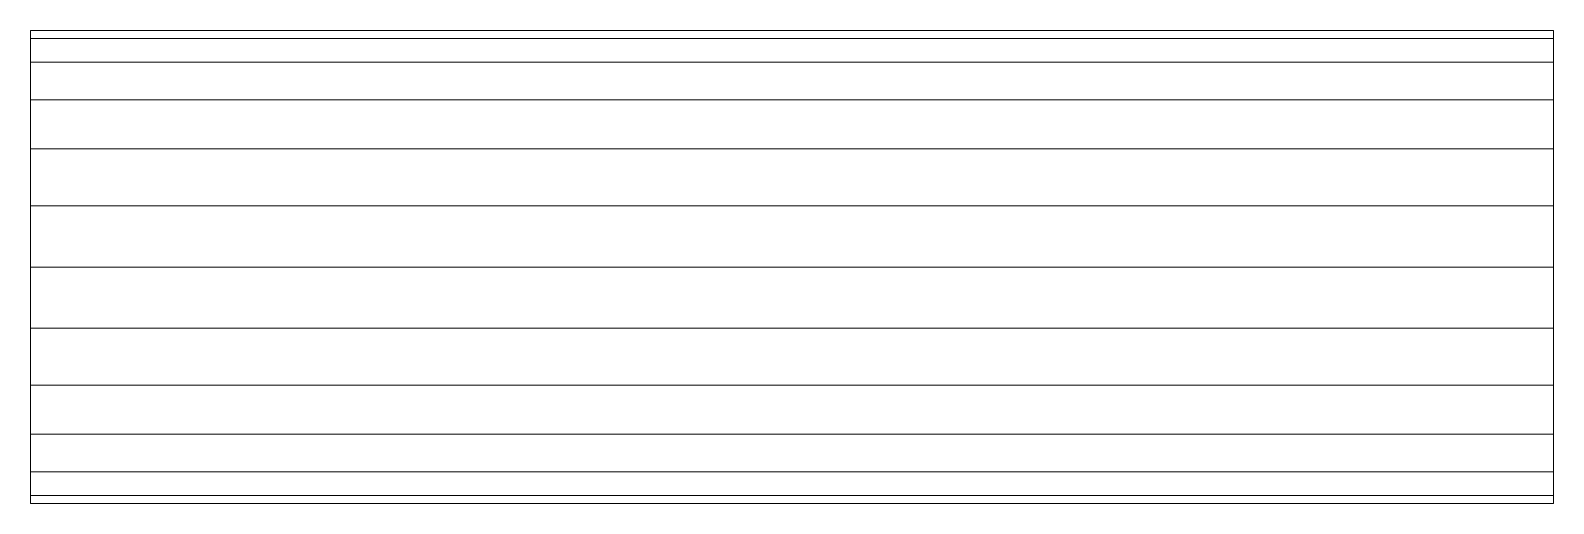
# Model space of a CAD drawing. Header units: inches. Extents: x -3325 to -59, y 5 to 733.
# Drawn here: x -132.12 to -126, y 490.98 to 492.88 of the extents above; entities that cross this region are included whole.
import ezdxf

# ---------------------------------------------------------------- set-up
doc = ezdxf.new("R2010")
doc.units = ezdxf.units.IN
doc.header["$MEASUREMENT"] = 0
doc.layers.add('P-PIPE', color=10, linetype='Continuous', lineweight=9)

msp = doc.modelspace()

# ---------------------------------------------------------------- linework, layer by layer
at = {"layer": 'P-PIPE', "color": 1}
msp.add_line((-126, 491.925, 1076), (-132.1209, 491.925, 1076), dxfattribs=at)
msp.add_line((-126, 491.925, 1076), (-132.1209, 491.925, 1076), dxfattribs=at)

# ---------------------------------------------------------------- meshes
mesh = msp.add_polyface(dxfattribs=at)
corners = [(-132.1209, 492.875, 1076), (-132.1209, 492.8427, 1075.7542), (-132.1209, 492.7478, 1075.525), (-132.1209, 492.5967, 1075.3282), (-132.1209, 492.4, 1075.1773), (-132.1209, 492.1709, 1075.0823), (-132.1209, 491.925, 1075.05), (-132.1209, 491.6792, 1075.0823), (-132.1209, 491.45, 1075.1773), (-132.1209, 491.2533, 1075.3282), (-132.1209, 491.1023, 1075.525), (-132.1209, 491.0074, 1075.7542), (-132.1209, 490.975, 1076), (-132.1209, 491.0074, 1076.2459), (-132.1209, 491.1023, 1076.475), (-132.1209, 491.2533, 1076.6718), (-132.1209, 491.45, 1076.8228), (-132.1209, 491.6792, 1076.9176), (-132.1209, 491.925, 1076.95), (-132.1209, 492.1709, 1076.9176), (-132.1209, 492.4, 1076.8228), (-132.1209, 492.5967, 1076.6718), (-132.1209, 492.7478, 1076.475), (-132.1209, 492.8427, 1076.2459)]
mesh.append_faces([[corners[k] for k in face] for face in [(11, 9, 10)]], dxfattribs={"vtx0": -1, "color": 1})
mesh.append_faces([[corners[k] for k in face] for face in [(1, 4, 23, 0)]], dxfattribs={"vtx0": -1, "vtx1": -1, "color": 1})
mesh.append_faces([[corners[k] for k in face] for face in [(4, 20, 23), (8, 13, 16)]], dxfattribs={"vtx0": -1, "vtx1": -1, "vtx2": -1, "color": 1})
mesh.append_faces([[corners[k] for k in face] for face in [(16, 19, 20, 8)]], dxfattribs={"vtx0": -1, "vtx2": -1, "vtx3": -1, "color": 1})
mesh.append_faces([[corners[k] for k in face] for face in [(12, 13, 11)]], dxfattribs={"vtx1": -1, "color": 1})
mesh.append_faces([[corners[k] for k in face] for face in [(4, 5, 8, 20), (8, 9, 11, 13)]], dxfattribs={"vtx1": -1, "vtx2": -1, "vtx3": -1, "color": 1})
mesh.append_faces([[corners[k] for k in face] for face in [(21, 22, 23, 20), (17, 18, 19, 16)]], dxfattribs={"vtx2": -1, "color": 1})
mesh.append_faces([[corners[k] for k in face] for face in [(1, 2, 3, 4), (5, 6, 7, 8), (13, 14, 15, 16)]], dxfattribs={"vtx3": -1, "color": 1})
mesh = msp.add_polyface(dxfattribs=at)
corners = [(-126, 491.925, 1076.95), (-126, 492.1709, 1076.9176), (-126, 492.4, 1076.8228), (-126, 492.5967, 1076.6718), (-126, 492.7478, 1076.475), (-126, 492.8427, 1076.2459), (-126, 492.875, 1076), (-132.1209, 492.875, 1076), (-132.1209, 492.8427, 1076.2459), (-132.1209, 492.7478, 1076.475), (-132.1209, 492.5967, 1076.6718), (-132.1209, 492.4, 1076.8228), (-132.1209, 492.1709, 1076.9176), (-132.1209, 491.925, 1076.95)]
mesh.append_faces([[corners[k] for k in face] for face in [(7, 8, 5, 6)]], dxfattribs={"vtx1": -1, "color": 1})
mesh.append_faces([[corners[k] for k in face] for face in [(8, 9, 4, 5), (3, 4, 9, 10), (11, 12, 1, 2), (2, 3, 10, 11)]], dxfattribs={"vtx1": -1, "vtx3": -1, "color": 1})
mesh.append_faces([[corners[k] for k in face] for face in [(12, 13, 0, 1)]], dxfattribs={"vtx3": -1, "color": 1})
mesh = msp.add_polyface(dxfattribs=at)
corners = [(-126, 492.875, 1076), (-126, 492.8427, 1075.7542), (-126, 492.7478, 1075.525), (-126, 492.5967, 1075.3282), (-126, 492.4, 1075.1773), (-126, 492.1709, 1075.0823), (-126, 491.925, 1075.05), (-132.1209, 491.925, 1075.05), (-132.1209, 492.1709, 1075.0823), (-132.1209, 492.4, 1075.1773), (-132.1209, 492.5967, 1075.3282), (-132.1209, 492.7478, 1075.525), (-132.1209, 492.8427, 1075.7542), (-132.1209, 492.875, 1076)]
mesh.append_faces([[corners[k] for k in face] for face in [(7, 8, 5, 6)]], dxfattribs={"vtx1": -1, "color": 1})
mesh.append_faces([[corners[k] for k in face] for face in [(8, 9, 4, 5), (3, 4, 9, 10), (11, 12, 1, 2), (2, 3, 10, 11)]], dxfattribs={"vtx1": -1, "vtx3": -1, "color": 1})
mesh.append_faces([[corners[k] for k in face] for face in [(12, 13, 0, 1)]], dxfattribs={"vtx3": -1, "color": 1})
mesh = msp.add_polyface(dxfattribs=at)
corners = [(-126, 492.875, 1076), (-126, 492.8427, 1076.2459), (-126, 492.7478, 1076.475), (-126, 492.5967, 1076.6718), (-126, 492.4, 1076.8228), (-126, 492.1709, 1076.9176), (-126, 491.925, 1076.95), (-126, 491.6792, 1076.9176), (-126, 491.45, 1076.8228), (-126, 491.2533, 1076.6718), (-126, 491.1023, 1076.475), (-126, 491.0074, 1076.2459), (-126, 490.975, 1076), (-126, 491.0074, 1075.7542), (-126, 491.1023, 1075.525), (-126, 491.2533, 1075.3282), (-126, 491.45, 1075.1773), (-126, 491.6792, 1075.0823), (-126, 491.925, 1075.05), (-126, 492.1709, 1075.0823), (-126, 492.4, 1075.1773), (-126, 492.5967, 1075.3282), (-126, 492.7478, 1075.525), (-126, 492.8427, 1075.7542)]
mesh.append_faces([[corners[k] for k in face] for face in [(13, 11, 12)]], dxfattribs={"vtx0": -1, "color": 1})
mesh.append_faces([[corners[k] for k in face] for face in [(1, 20, 23, 0)]], dxfattribs={"vtx0": -1, "vtx1": -1, "color": 1})
mesh.append_faces([[corners[k] for k in face] for face in [(1, 4, 20), (8, 11, 16)]], dxfattribs={"vtx0": -1, "vtx1": -1, "vtx2": -1, "color": 1})
mesh.append_faces([[corners[k] for k in face] for face in [(16, 19, 20, 4), (13, 15, 16, 11)]], dxfattribs={"vtx0": -1, "vtx2": -1, "vtx3": -1, "color": 1})
mesh.append_faces([[corners[k] for k in face] for face in [(14, 15, 13)]], dxfattribs={"vtx1": -1, "color": 1})
mesh.append_faces([[corners[k] for k in face] for face in [(4, 5, 8, 16)]], dxfattribs={"vtx1": -1, "vtx2": -1, "vtx3": -1, "color": 1})
mesh.append_faces([[corners[k] for k in face] for face in [(21, 22, 23, 20), (17, 18, 19, 16), (9, 10, 11, 8)]], dxfattribs={"vtx2": -1, "color": 1})
mesh.append_faces([[corners[k] for k in face] for face in [(1, 2, 3, 4), (5, 6, 7, 8)]], dxfattribs={"vtx3": -1, "color": 1})
mesh = msp.add_polyface(dxfattribs=at)
corners = [(-126, 490.975, 1076), (-126, 491.0074, 1076.2459), (-126, 491.1023, 1076.475), (-126, 491.2533, 1076.6718), (-126, 491.45, 1076.8228), (-126, 491.6792, 1076.9176), (-126, 491.925, 1076.95), (-132.1209, 491.925, 1076.95), (-132.1209, 491.6792, 1076.9176), (-132.1209, 491.45, 1076.8228), (-132.1209, 491.2533, 1076.6718), (-132.1209, 491.1023, 1076.475), (-132.1209, 491.0074, 1076.2459), (-132.1209, 490.975, 1076)]
mesh.append_faces([[corners[k] for k in face] for face in [(7, 8, 5, 6)]], dxfattribs={"vtx1": -1, "color": 1})
mesh.append_faces([[corners[k] for k in face] for face in [(8, 9, 4, 5), (3, 4, 9, 10), (11, 12, 1, 2), (2, 3, 10, 11)]], dxfattribs={"vtx1": -1, "vtx3": -1, "color": 1})
mesh.append_faces([[corners[k] for k in face] for face in [(12, 13, 0, 1)]], dxfattribs={"vtx3": -1, "color": 1})
mesh = msp.add_polyface(dxfattribs=at)
corners = [(-126, 491.925, 1075.05), (-126, 491.6792, 1075.0823), (-126, 491.45, 1075.1773), (-126, 491.2533, 1075.3282), (-126, 491.1023, 1075.525), (-126, 491.0074, 1075.7542), (-126, 490.975, 1076), (-132.1209, 490.975, 1076), (-132.1209, 491.0074, 1075.7542), (-132.1209, 491.1023, 1075.525), (-132.1209, 491.2533, 1075.3282), (-132.1209, 491.45, 1075.1773), (-132.1209, 491.6792, 1075.0823), (-132.1209, 491.925, 1075.05)]
mesh.append_faces([[corners[k] for k in face] for face in [(7, 8, 5, 6)]], dxfattribs={"vtx1": -1, "color": 1})
mesh.append_faces([[corners[k] for k in face] for face in [(8, 9, 4, 5), (3, 4, 9, 10), (11, 12, 1, 2), (2, 3, 10, 11)]], dxfattribs={"vtx1": -1, "vtx3": -1, "color": 1})
mesh.append_faces([[corners[k] for k in face] for face in [(12, 13, 0, 1)]], dxfattribs={"vtx3": -1, "color": 1})

doc.saveas('drawing.dxf')
